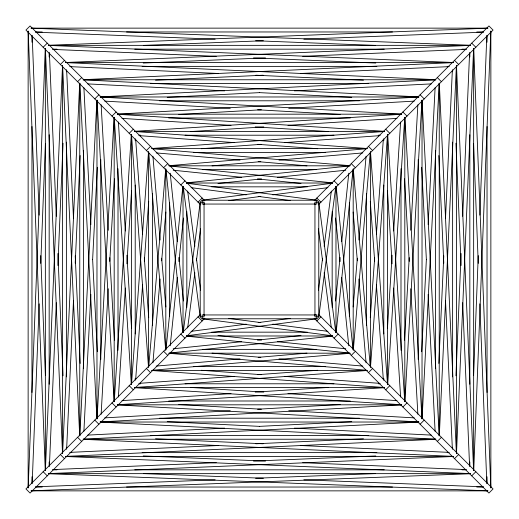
<?xml version="1.0" encoding="UTF-8"?>
<svg xmlns="http://www.w3.org/2000/svg" width="519" height="519" viewBox="0 0 519 519"><rect width="100%" height="100%" fill="white"/><g stroke="black" fill="none" stroke-linecap="round" stroke-linejoin="round"><path stroke-width="0.78" d="M28.175 487.996L45.289 48.728M32.178 483.436L39.172 303.842M40.748 263.399L45.413 143.672M473.588 375.328L478.252 255.601M479.828 215.158L486.822 35.564M473.711 470.272L490.825 31.004M45.413 470.169L62.514 65.323M49.402 466.283L56.312 302.726M57.888 265.481L63.052 143.218M455.948 375.782L461.112 253.519M462.689 216.274L469.598 52.717M456.486 453.677L473.588 48.831M62.624 453.022L79.679 83.397M66.627 449.149L73.497 300.332M75.216 263.127L80.179 155.557M438.821 363.443L443.784 255.873M445.503 218.668L452.373 69.851M439.321 435.603L456.376 65.978M79.835 435.869L96.904 100.148M83.903 431.205L90.857 294.37M92.629 259.558L97.325 167.254M421.675 351.746L426.371 259.442M428.143 224.63L435.097 87.795M422.096 418.852L439.165 83.131M97.04 418.859L114.109 117.262M101.134 414.227L108.231 288.765M109.781 261.401L114.459 178.802M404.541 340.198L409.219 257.599M410.769 230.235L417.866 104.773M404.891 401.738L421.96 100.141M114.258 401.596L131.32 134.369M118.384 396.996L125.338 288.026M126.889 263.814L131.573 190.356M387.427 328.644L392.111 255.186M393.661 230.974L400.616 122.004M387.68 384.631L404.742 117.404M131.476 384.462L148.525 151.464M135.641 379.895L142.621 284.529M144.334 261.089L148.713 201.281M370.287 317.719L374.666 257.911M376.379 234.471L383.359 139.105M370.475 367.536L387.524 134.538M148.758 366.531L165.73 168.545M152.917 362.826L160.105 278.969M161.662 260.791L165.84 212.05M353.16 306.95L357.338 258.209M358.895 240.031L366.083 156.174M353.27 350.455L370.242 152.469M165.989 349.404L182.87 186.269M170.213 345.784L177.277 277.47M178.925 261.544L183.428 218.006M335.572 300.994L340.075 257.456M341.723 241.53L348.787 173.216M336.13 332.731L353.011 169.596M183.233 332.264L200.282 201.56M187.651 327.963L194.852 272.793M196.416 260.798L200.587 228.814M318.413 290.186L322.584 258.203M324.148 246.207L331.349 191.037M318.718 317.44L335.767 186.736M43.161 47.268L47.268 43.161M60.366 64.479L64.479 60.366M77.578 81.684L81.684 77.578M94.782 98.895L98.895 94.782M111.994 116.107L116.107 111.994M129.205 133.312L133.312 129.205M146.41 150.523L150.523 146.41M163.621 167.728L167.728 163.621M180.833 184.939L184.939 180.833M198.037 202.151L202.151 198.037M203.669 204.694L204.694 203.669M200.594 314.3L25.95 488.937L30.063 493.05L204.7 318.407M314.3 200.594L488.937 25.95L493.05 30.063L318.407 204.7M314.306 315.331L315.331 314.306M316.85 320.963L320.963 316.85M334.061 338.167L338.167 334.061M351.272 355.379L355.379 351.272M368.477 372.59L372.59 368.477M385.688 389.795L389.795 385.688M402.893 407.006L407.006 402.893M420.105 424.218L424.218 420.105M437.316 441.422L441.422 437.316M454.521 458.634L458.634 454.521M471.732 475.839L475.839 471.732M201.56 200.282L332.264 183.233M228.814 200.587L260.798 196.416M272.793 194.852L327.963 187.651M191.037 331.349L246.207 324.148M258.203 322.584L290.186 318.413M186.736 335.767L317.44 318.718M186.269 182.87L349.404 165.989M218.006 183.428L261.544 178.925M277.47 177.277L345.784 170.213M173.216 348.787L241.53 341.723M257.456 340.075L300.994 335.572M169.596 353.011L332.731 336.13M168.545 165.73L366.531 148.758M212.05 165.84L260.791 161.662M278.969 160.105L362.826 152.917M156.174 366.083L240.031 358.895M258.209 357.338L306.95 353.16M152.469 370.242L350.455 353.27M151.464 148.525L384.462 131.476M201.281 148.713L261.089 144.334M284.529 142.621L379.895 135.641M139.105 383.359L234.471 376.379M257.911 374.666L317.719 370.287M134.538 387.524L367.536 370.475M134.369 131.32L401.596 114.258M190.356 131.573L263.814 126.889M288.026 125.338L396.996 118.384M122.004 400.616L230.974 393.661M255.186 392.111L328.644 387.427M117.404 404.742L384.631 387.68M117.262 114.109L418.859 97.04M178.802 114.459L261.401 109.781M288.765 108.231L414.227 101.134M104.773 417.866L230.235 410.769M257.599 409.219L340.198 404.541M100.141 421.96L401.738 404.891M100.148 96.904L435.869 79.835M167.254 97.325L259.558 92.629M294.37 90.857L431.205 83.903M87.795 435.097L224.63 428.143M259.442 426.371L351.746 421.675M83.131 439.165L418.852 422.096M83.397 79.679L453.022 62.624M155.557 80.179L263.127 75.216M300.332 73.497L449.149 66.627M69.851 452.373L218.668 445.503M255.873 443.784L363.443 438.821M65.978 456.376L435.603 439.321M65.323 62.514L470.169 45.413M143.218 63.052L265.481 57.888M302.726 56.312L466.283 49.402M52.717 469.598L216.274 462.689M253.519 461.112L375.782 455.948M48.831 473.588L453.677 456.486M48.728 45.289L487.996 28.175M143.672 45.413L263.399 40.748M303.842 39.172L483.436 32.178M35.564 486.822L215.158 479.828M255.601 478.252L375.328 473.588M31.004 490.825L470.272 473.711M31.672 28.136L487.328 28.136M35.727 31.964L42.208 31.964M126.532 31.964L392.468 31.964M476.792 31.964L483.273 31.964M48.877 45.348L470.123 45.348M52.925 49.169L56.98 49.169M134.745 49.169L384.255 49.169M462.02 49.169L466.075 49.169M66.088 62.552L452.912 62.552M70.13 66.38L71.752 66.38M142.154 66.38L376.846 66.38M447.248 66.38L448.87 66.38M83.293 79.764L435.707 79.764M150.536 83.585L368.464 83.585M100.504 96.975L418.496 96.975M159.573 100.796L359.427 100.796M117.716 114.18L401.284 114.18M168.759 118.008L350.241 118.008M134.921 131.391L384.079 131.391M138.962 135.212L140.584 135.212M185.075 135.212L333.925 135.212M378.416 135.212L380.038 135.212M152.132 148.596L366.868 148.596M193.457 152.424L325.543 152.424M169.337 165.808L349.663 165.808M202.488 169.629L316.512 169.629M186.548 183.019L332.452 183.019M211.674 186.84L307.326 186.84M211.674 332.16L307.326 332.16M186.548 335.981L332.452 335.981M202.488 349.371L316.512 349.371M169.337 353.192L349.663 353.192M193.457 366.576L325.543 366.576M152.132 370.404L366.868 370.404M138.962 383.788L140.584 383.788M185.075 383.788L333.925 383.788M378.416 383.788L380.038 383.788M134.921 387.609L384.079 387.609M168.759 400.992L350.241 400.992M117.716 404.82L401.284 404.82M159.573 418.204L359.427 418.204M100.504 422.025L418.496 422.025M150.536 435.415L368.464 435.415M83.293 439.236L435.707 439.236M70.13 452.62L71.752 452.62M142.154 452.62L376.846 452.62M447.248 452.62L448.87 452.62M66.088 456.448L452.912 456.448M52.925 469.831L56.98 469.831M134.745 469.831L384.255 469.831M462.02 469.831L466.075 469.831M48.877 473.652L470.123 473.652M35.727 487.036L42.208 487.036M126.532 487.036L392.468 487.036M476.792 487.036L483.273 487.036M31.672 490.864L487.328 490.864M31.004 28.175L470.272 45.289M35.564 32.178L215.158 39.172M255.601 40.748L375.328 45.413M143.672 473.588L263.399 478.252M303.842 479.828L483.436 486.822M48.728 473.711L487.996 490.825M48.831 45.413L453.677 62.514M52.717 49.402L216.274 56.312M253.519 57.888L375.782 63.052M143.218 455.948L265.481 461.112M302.726 462.689L466.283 469.598M65.323 456.486L470.169 473.588M65.978 62.624L435.603 79.679M69.851 66.627L218.668 73.497M255.873 75.216L363.443 80.179M155.557 438.821L263.127 443.784M300.332 445.503L449.149 452.373M83.397 439.321L453.022 456.376M83.131 79.835L418.852 96.904M87.795 83.903L224.63 90.857M259.442 92.629L351.746 97.325M167.254 421.675L259.558 426.371M294.37 428.143L431.205 435.097M100.148 422.096L435.869 439.165M100.141 97.04L401.738 114.109M104.773 101.134L230.235 108.231M257.599 109.781L340.198 114.459M178.802 404.541L261.401 409.219M288.765 410.769L414.227 417.866M117.262 404.891L418.859 421.96M117.404 114.258L384.631 131.32M122.004 118.384L230.974 125.338M255.186 126.889L328.644 131.573M190.356 387.427L263.814 392.111M288.026 393.661L396.996 400.616M134.369 387.68L401.596 404.742M134.538 131.476L367.536 148.525M139.105 135.641L234.471 142.621M257.911 144.334L317.719 148.713M201.281 370.287L261.089 374.666M284.529 376.379L379.895 383.359M151.464 370.475L384.462 387.524M152.469 148.758L350.455 165.73M156.174 152.917L240.031 160.105M258.209 161.662L306.95 165.84M212.05 353.16L260.791 357.338M278.969 358.895L362.826 366.083M168.545 353.27L366.531 370.242M169.596 165.989L332.731 182.87M173.216 170.213L241.53 177.277M257.456 178.925L300.994 183.428M218.006 335.572L261.544 340.075M277.47 341.723L345.784 348.787M186.269 336.13L349.404 353.011M186.736 183.233L317.44 200.282M191.037 187.651L246.207 194.852M258.203 196.416L290.186 200.587M228.814 318.413L260.798 322.584M272.793 324.148L327.963 331.349M201.56 318.718L332.264 335.767M471.732 43.161L475.839 47.268M454.521 60.366L458.634 64.479M437.316 77.578L441.422 81.684M420.105 94.782L424.218 98.895M402.893 111.994L407.006 116.107M385.688 129.205L389.795 133.312M368.477 146.41L372.59 150.523M351.272 163.621L355.379 167.728M334.061 180.833L338.167 184.939M316.85 198.037L320.963 202.151M314.306 203.669L315.331 204.694M204.7 200.594L30.063 25.95L25.95 30.063L200.594 204.7M318.407 314.3L493.05 488.937L488.937 493.05L314.3 318.407M203.669 314.306L204.694 315.331M198.037 316.85L202.151 320.963M180.833 334.061L184.939 338.167M163.621 351.272L167.728 355.379M146.41 368.477L150.523 372.59M129.205 385.688L133.312 389.795M111.994 402.893L116.107 407.006M94.782 420.105L98.895 424.218M77.578 437.316L81.684 441.422M60.366 454.521L64.479 458.634M43.161 471.732L47.268 475.839M318.718 201.56L335.767 332.264M318.413 228.814L322.584 260.798M324.148 272.793L331.349 327.963M187.651 191.037L194.852 246.207M196.416 258.203L200.587 290.186M183.233 186.736L200.282 317.44M336.13 186.269L353.011 349.404M335.572 218.006L340.075 261.544M341.723 277.47L348.787 345.784M170.213 173.216L177.277 241.53M178.925 257.456L183.428 300.994M165.989 169.596L182.87 332.731M353.27 168.545L370.242 366.531M353.16 212.05L357.338 260.791M358.895 278.969L366.083 362.826M152.917 156.174L160.105 240.031M161.662 258.209L165.84 306.95M148.758 152.469L165.73 350.455M370.475 151.464L387.524 384.462M370.287 201.281L374.666 261.089M376.379 284.529L383.359 379.895M135.641 139.105L142.621 234.471M144.334 257.911L148.713 317.719M131.476 134.538L148.525 367.536M387.68 134.369L404.742 401.596M387.427 190.356L392.111 263.814M393.661 288.026L400.616 396.996M118.384 122.004L125.338 230.974M126.889 255.186L131.573 328.644M114.258 117.404L131.32 384.631M404.891 117.262L421.96 418.859M404.541 178.802L409.219 261.401M410.769 288.765L417.866 414.227M101.134 104.773L108.231 230.235M109.781 257.599L114.459 340.198M97.04 100.141L114.109 401.738M422.096 100.148L439.165 435.869M421.675 167.254L426.371 259.558M428.143 294.37L435.097 431.205M83.903 87.795L90.857 224.63M92.629 259.442L97.325 351.746M79.835 83.131L96.904 418.852M439.321 83.397L456.376 453.022M438.821 155.557L443.784 263.127M445.503 300.332L452.373 449.149M66.627 69.851L73.497 218.668M75.216 255.873L80.179 363.443M62.624 65.978L79.679 435.603M456.486 65.323L473.588 470.169M455.948 143.218L461.112 265.481M462.689 302.726L469.598 466.283M49.402 52.717L56.312 216.274M57.888 253.519L63.052 375.782M45.413 48.831L62.514 453.677M473.711 48.728L490.825 487.996M473.588 143.672L478.252 263.399M479.828 303.842L486.822 483.436M32.178 35.564L39.172 215.158M40.748 255.601L45.413 375.328M28.175 31.004L45.289 470.272M490.864 31.672L490.864 487.328M487.036 35.727L487.036 42.208M487.036 126.532L487.036 392.468M487.036 476.792L487.036 483.273M473.652 48.877L473.652 470.123M469.831 52.925L469.831 56.98M469.831 134.745L469.831 384.255M469.831 462.02L469.831 466.075M456.448 66.088L456.448 452.912M452.62 70.13L452.62 71.752M452.62 142.154L452.62 376.846M452.62 447.248L452.62 448.87M439.236 83.293L439.236 435.707M435.415 150.536L435.415 368.464M422.025 100.504L422.025 418.496M418.204 159.573L418.204 359.427M404.82 117.716L404.82 401.284M400.992 168.759L400.992 350.241M387.609 134.921L387.609 384.079M383.788 138.962L383.788 140.584M383.788 185.075L383.788 333.925M383.788 378.416L383.788 380.038M370.404 152.132L370.404 366.868M366.576 193.457L366.576 325.543M353.192 169.337L353.192 349.663M349.371 202.488L349.371 316.512M335.981 186.548L335.981 332.452M332.16 211.674L332.16 307.326M186.84 211.674L186.84 307.326M183.019 186.548L183.019 332.452M169.629 202.488L169.629 316.512M165.808 169.337L165.808 349.663M152.424 193.457L152.424 325.543M148.596 152.132L148.596 366.868M135.212 138.962L135.212 140.584M135.212 185.075L135.212 333.925M135.212 378.416L135.212 380.038M131.391 134.921L131.391 384.079M118.008 168.759L118.008 350.241M114.18 117.716L114.18 401.284M100.796 159.573L100.796 359.427M96.975 100.504L96.975 418.496M83.585 150.536L83.585 368.464M79.764 83.293L79.764 435.707M66.38 70.13L66.38 71.752M66.38 142.154L66.38 376.846M66.38 447.248L66.38 448.87M62.552 66.088L62.552 452.912M49.169 52.925L49.169 56.98M49.169 134.745L49.169 384.255M49.169 462.02L49.169 466.075M45.348 48.877L45.348 470.123M31.964 35.727L31.964 42.208M31.964 126.532L31.964 392.468M31.964 476.792L31.964 483.273M28.136 31.672L28.136 487.328M316.862 200.224L202.138 200.224L202.138 204.051L316.862 204.051L316.862 200.224M204.051 202.138L200.224 202.138L200.224 316.862L204.051 316.862L204.051 202.138M318.776 202.138L314.949 202.138L314.949 316.862L318.776 316.862L318.776 202.138M316.862 314.949L202.138 314.949L202.138 318.776L316.862 318.776L316.862 314.949"/></g></svg>
